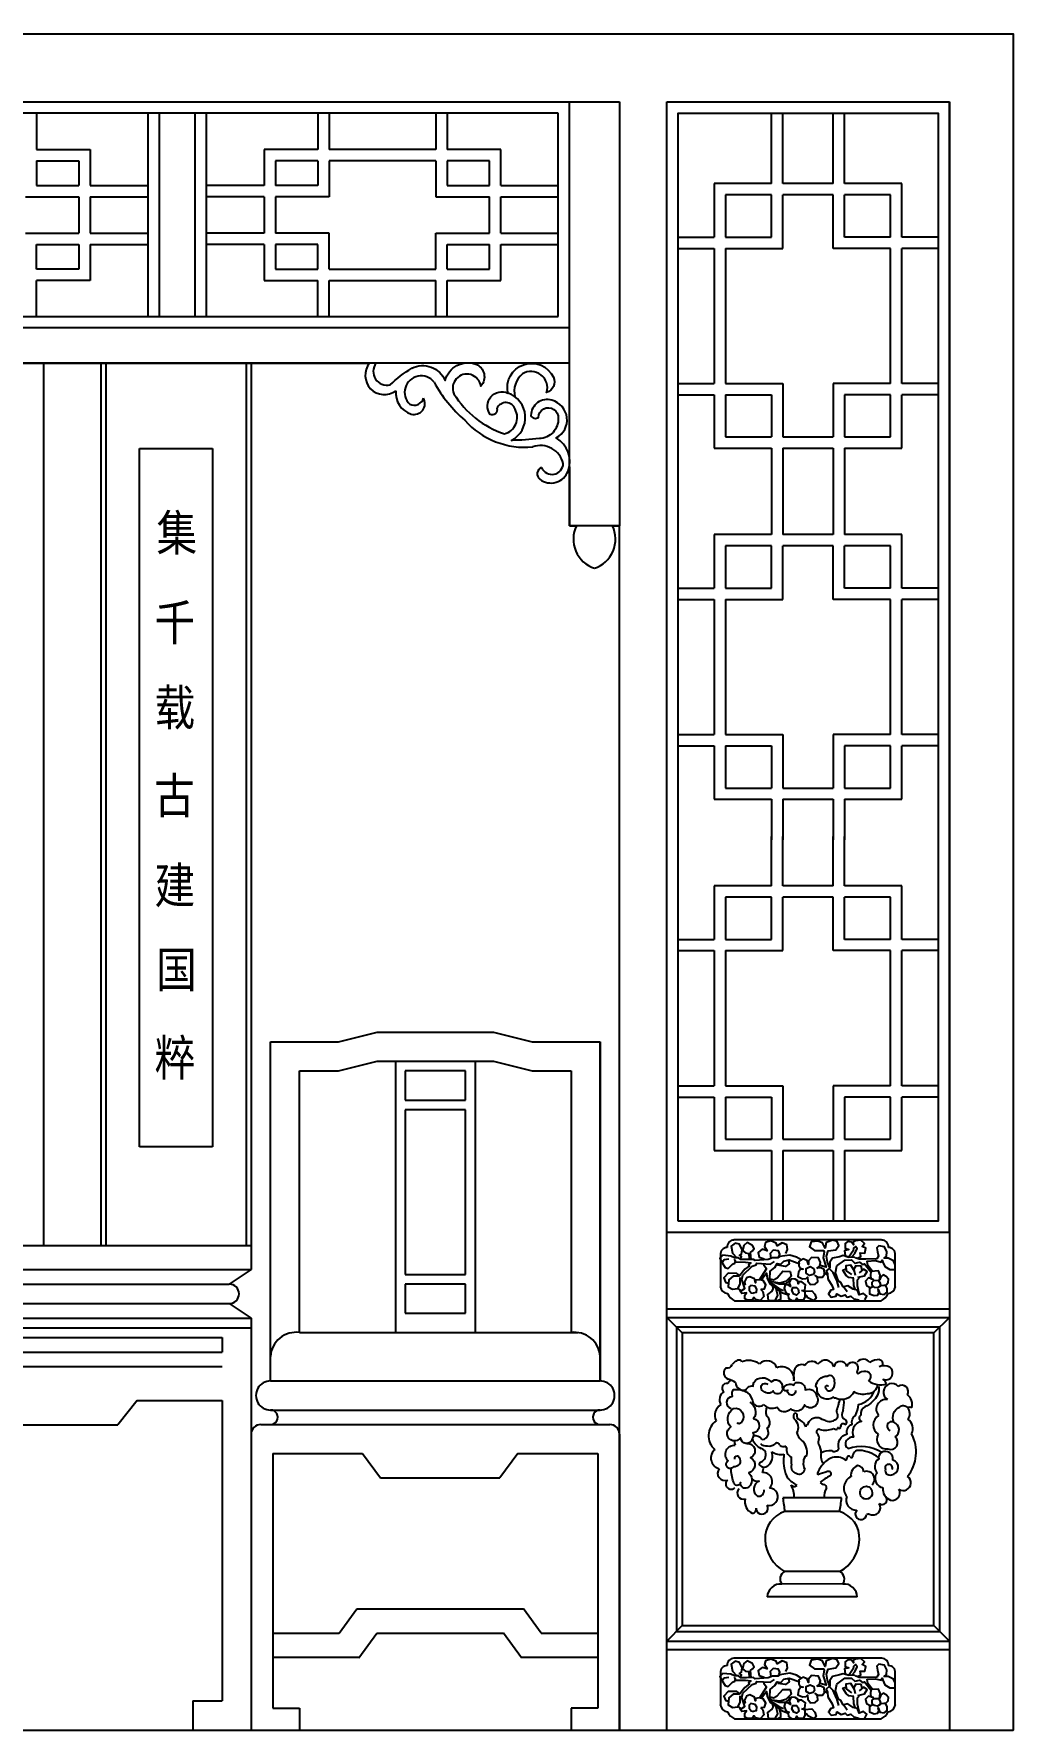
# Model space of a CAD drawing. Extents: x -66030 to 95157, y -13132 to 45879.
# Drawn here: x 87866 to 89992, y -8272 to -4588 of the extents above; entities that cross this region are included whole.
import ezdxf

# ---------------------------------------------------------------- set-up
doc = ezdxf.new("R2010")
doc.units = 0
doc.header["$LTSCALE"] = 100
doc.header["$MEASUREMENT"] = 0
doc.layers.add('立面框架', color=3, linetype='CONTINUOUS')
doc.styles.add('STYLE1', font='txt.shx', dxfattribs={"width": 0.7, "bigfont": 'hztxt.shx'})

msp = doc.modelspace()

# ---------------------------------------------------------------- linework, layer by layer
at = {"layer": '立面框架', "linetype": 'ByBlock'}
for p, q in [((87334.4, -4735.7), (89137.4, -4735.7)), ((89028.4, -5303.6), (89028.4, -4735.7)), ((89137.4, -4735.7), (89137.4, -5656.6)), ((89239.9, -7191.5), (89239.9, -4735.7)), ((89239.9, -4735.7), (89853.8, -4735.7)), ((89853.8, -7191.5), (89853.8, -4735.7)), ((89853.8, -4735.7), (89853.8, -7191.5)), ((89003.8, -4760.2), (87334.4, -4760.2)), ((87871.7, -4760.2), (87871.7, -4839.4)), ((88113.9, -5202.3), (88113.9, -4760.2)), ((88138.5, -5202.3), (88138.5, -4760.2)), ((88215.2, -4760.2), (88215.2, -5202.3)), ((88239.8, -4760.2), (88239.8, -5202.3)), ((88482, -4760.2), (88482, -4839.4)), ((88506.6, -4760.2), (88506.6, -4839.4)), ((88738.6, -4760.2), (88738.6, -4839.4)), ((88763.1, -4760.2), (88763.1, -4839.4)), ((89003.8, -5202.3), (89003.8, -4760.2)), ((89467.6, -4913.4), (89467.6, -4760.2)), ((89492.1, -4913.4), (89492.1, -4760.2)), ((89601.6, -4913.4), (89601.6, -4760.2)), ((89626.1, -4913.4), (89626.1, -4760.2)), ((87871.7, -4839.4), (87987.9, -4839.4)), ((87987.9, -4839.4), (87987.9, -4917.7)), ((88482, -4839.4), (88365.8, -4839.4)), ((88365.8, -4839.4), (88365.8, -4917.7)), ((88738.6, -4839.4), (88506.6, -4839.4)), ((88879.3, -4839.4), (88763.1, -4839.4)), ((88879.3, -4917.7), (88879.3, -4839.4)), ((87871.7, -4863.9), (87963.3, -4863.9)), ((87871.7, -4863.9), (87871.7, -4917.7)), ((87963.3, -4863.9), (87963.3, -4917.7)), ((88482, -4863.9), (88390.4, -4863.9)), ((88390.4, -4863.9), (88390.4, -4917.7)), ((88482, -4863.9), (88482, -4917.7)), ((88738.6, -4863.9), (88506.6, -4863.9)), ((88506.6, -4863.9), (88506.6, -4942.3)), ((88738.6, -4863.9), (88738.6, -4942.3)), ((88763.1, -4863.9), (88763.1, -4917.7)), ((88854.8, -4863.9), (88763.1, -4863.9)), ((88854.8, -4917.7), (88854.8, -4863.9)), ((87871.7, -4917.7), (87963.3, -4917.7)), ((87987.9, -4917.7), (88113.9, -4917.7)), ((88365.8, -4917.7), (88239.8, -4917.7)), ((88482, -4917.7), (88390.4, -4917.7)), ((88763.1, -4917.7), (88854.8, -4917.7)), ((88879.3, -4917.7), (89003.8, -4917.7)), ((89467.6, -4913.4), (89343.2, -4913.4)), ((89343.2, -4913.4), (89343.2, -5029.6)), ((89601.6, -4913.4), (89492.1, -4913.4)), ((89750.5, -4913.4), (89626.1, -4913.4)), ((89750.5, -5029.6), (89750.5, -4913.4)), ((87847.1, -4942.3), (87963.3, -4942.3)), ((87963.3, -4942.3), (87963.3, -5021)), ((87987.9, -4942.3), (87987.9, -5021)), ((87987.9, -4942.3), (88113.9, -4942.3)), ((88365.8, -4942.3), (88239.8, -4942.3)), ((88365.8, -4942.3), (88365.8, -5021)), ((88390.4, -4942.3), (88390.4, -5021)), ((88506.6, -4942.3), (88390.4, -4942.3)), ((88738.6, -4942.3), (88854.8, -4942.3)), ((88854.8, -5021), (88854.8, -4942.3)), ((88879.3, -5021), (88879.3, -4942.3)), ((88879.3, -4942.3), (89003.8, -4942.3)), ((89467.6, -4937.9), (89367.8, -4937.9)), ((89367.8, -4937.9), (89367.8, -5029.6)), ((89467.6, -5029.6), (89467.6, -4937.9)), ((89492.1, -5054.1), (89492.1, -4937.9)), ((89601.6, -4937.9), (89492.1, -4937.9)), ((89601.6, -5054.1), (89601.6, -4937.9)), ((89726, -4937.9), (89626.1, -4937.9)), ((89626.1, -5029.6), (89626.1, -4937.9)), ((89726, -5029.6), (89726, -4937.9)), ((87847.1, -5021), (87963.3, -5021)), ((87871.7, -5099.3), (87871.7, -5045.5)), ((87871.7, -5045.5), (87963.3, -5045.5)), ((87963.3, -5045.5), (87963.3, -5099.3)), ((87987.9, -5021), (88113.9, -5021)), ((87987.9, -5045.5), (87987.9, -5123.9)), ((87987.9, -5045.5), (88113.9, -5045.5)), ((88365.8, -5021), (88239.8, -5021)), ((88365.8, -5045.5), (88239.8, -5045.5)), ((88365.8, -5045.5), (88365.8, -5123.9)), ((88506.6, -5021), (88390.4, -5021)), ((88390.4, -5045.5), (88390.4, -5099.3)), ((88482, -5045.5), (88390.4, -5045.5)), ((88482, -5099.3), (88482, -5045.5)), ((88506.6, -5099.3), (88506.6, -5021)), ((88738.6, -5099.3), (88738.6, -5021)), ((88738.6, -5021), (88854.8, -5021)), ((88763.1, -5099.3), (88763.1, -5045.5)), ((88763.1, -5045.5), (88854.8, -5045.5)), ((88854.8, -5099.3), (88854.8, -5045.5)), ((88879.3, -5021), (89003.8, -5021)), ((88879.3, -5123.9), (88879.3, -5045.5)), ((88879.3, -5045.5), (89003.8, -5045.5)), ((89264.4, -5029.6), (89343.2, -5029.6)), ((89367.8, -5029.6), (89467.6, -5029.6)), ((89726, -5029.6), (89626.1, -5029.6)), ((89829.3, -5029.6), (89750.5, -5029.6)), ((89264.4, -5054.1), (89343.2, -5054.1)), ((89343.2, -5054.1), (89343.2, -5347.5)), ((89367.8, -5054.1), (89492.1, -5054.1)), ((89367.8, -5054.1), (89367.8, -5347.5)), ((89726, -5054.1), (89601.6, -5054.1)), ((89726, -5347.5), (89726, -5054.1)), ((89750.5, -5347.5), (89750.5, -5054.1)), ((89829.3, -5054.1), (89750.5, -5054.1)), ((87963.3, -5099.3), (87871.7, -5099.3)), ((88390.4, -5099.3), (88482, -5099.3)), ((88506.6, -5099.3), (88738.6, -5099.3)), ((88763.1, -5099.3), (88854.8, -5099.3)), ((87987.9, -5123.9), (87871.7, -5123.9)), ((87871.7, -5202.3), (87871.7, -5123.9)), ((88365.8, -5123.9), (88482, -5123.9)), ((88482, -5202.3), (88482, -5123.9)), ((88506.6, -5123.9), (88738.6, -5123.9)), ((88506.6, -5202.3), (88506.6, -5123.9)), ((88738.6, -5202.3), (88738.6, -5123.9)), ((88763.1, -5123.9), (88879.3, -5123.9)), ((88763.1, -5202.3), (88763.1, -5123.9)), ((89028.4, -5226.8), (85481.9, -5226.8)), ((87334.4, -5202.3), (89003.8, -5202.3)), ((89028.4, -5303.6), (85481.9, -5303.6)), ((85915.5, -5303.6), (88594.2, -5303.6)), ((89028.4, -5656.6), (89028.4, -5303.6)), ((89264.4, -5347.5), (89343.2, -5347.5)), ((89264.4, -5372), (89343.2, -5372)), ((89343.2, -5372), (89343.2, -5488.2)), ((89367.8, -5347.5), (89492.1, -5347.5)), ((89367.8, -5372), (89467.6, -5372)), ((89367.8, -5372), (89367.8, -5463.7)), ((89467.6, -5372), (89467.6, -5463.7)), ((89492.1, -5347.5), (89492.1, -5463.7)), ((89726, -5347.5), (89601.6, -5347.5)), ((89601.6, -5347.5), (89601.6, -5463.7)), ((89726, -5372), (89626.1, -5372)), ((89626.1, -5372), (89626.1, -5463.7)), ((89726, -5463.7), (89726, -5372)), ((89829.3, -5347.5), (89750.5, -5347.5)), ((89750.5, -5488.2), (89750.5, -5372)), ((89829.3, -5372), (89750.5, -5372)), ((89343.2, -5488.2), (89467.6, -5488.2)), ((89367.8, -5463.7), (89467.6, -5463.7)), ((89467.6, -5488.2), (89467.6, -5675.8)), ((89492.1, -5463.7), (89601.6, -5463.7)), ((89492.1, -5488.2), (89492.1, -5675.8)), ((89492.1, -5488.2), (89601.6, -5488.2)), ((89601.6, -5488.2), (89601.6, -5675.8)), ((89626.1, -5463.7), (89726, -5463.7)), ((89626.1, -5488.2), (89750.5, -5488.2)), ((89626.1, -5488.2), (89626.1, -5675.8)), ((89028.4, -5528.8), (89028.4, -5656.6)), ((89137.4, -5656.6), (89028.4, -5656.6)), ((89028.4, -5656.6), (89043.7, -5656.6)), ((89122, -5656.6), (89137.4, -5656.6)), ((89137.4, -8272.1), (89137.4, -5656.6)), ((89467.6, -5675.8), (89343.2, -5675.8)), ((89343.2, -5675.8), (89343.2, -5792)), ((89467.6, -5700.3), (89367.8, -5700.3)), ((89367.8, -5700.3), (89367.8, -5792)), ((89467.6, -5792), (89467.6, -5700.3)), ((89601.6, -5675.8), (89492.1, -5675.8)), ((89492.1, -5816.5), (89492.1, -5700.3)), ((89601.6, -5700.3), (89492.1, -5700.3)), ((89601.6, -5816.5), (89601.6, -5700.3)), ((89750.5, -5675.8), (89626.1, -5675.8)), ((89626.1, -5792), (89626.1, -5700.3)), ((89726, -5700.3), (89626.1, -5700.3)), ((89726, -5792), (89726, -5700.3)), ((89750.5, -5792), (89750.5, -5675.8)), ((89264.4, -5792), (89343.2, -5792)), ((89264.4, -5816.5), (89343.2, -5816.5)), ((89343.2, -5816.5), (89343.2, -6109.9)), ((89367.8, -5792), (89467.6, -5792)), ((89367.8, -5816.5), (89367.8, -6109.9)), ((89367.8, -5816.5), (89492.1, -5816.5)), ((89726, -5816.5), (89601.6, -5816.5)), ((89726, -5792), (89626.1, -5792)), ((89726, -6109.9), (89726, -5816.5)), ((89829.3, -5792), (89750.5, -5792)), ((89750.5, -6109.9), (89750.5, -5816.5)), ((89829.3, -5816.5), (89750.5, -5816.5)), ((89264.4, -6109.9), (89343.2, -6109.9)), ((89367.8, -6109.9), (89492.1, -6109.9)), ((89492.1, -6109.9), (89492.1, -6226.1)), ((89726, -6109.9), (89601.6, -6109.9)), ((89601.6, -6109.9), (89601.6, -6226.1)), ((89829.3, -6109.9), (89750.5, -6109.9)), ((89264.4, -6134.4), (89343.2, -6134.4)), ((89343.2, -6134.4), (89343.2, -6250.6)), ((89367.8, -6134.4), (89367.8, -6226.1)), ((89367.8, -6134.4), (89467.6, -6134.4)), ((89467.6, -6134.4), (89467.6, -6226.1)), ((89726, -6134.4), (89626.1, -6134.4)), ((89626.1, -6134.4), (89626.1, -6226.1)), ((89726, -6226.1), (89726, -6134.4)), ((89829.3, -6134.4), (89750.5, -6134.4)), ((89750.5, -6250.6), (89750.5, -6134.4)), ((89343.2, -6250.6), (89467.6, -6250.6)), ((89367.8, -6226.1), (89467.6, -6226.1)), ((89467.6, -6250.6), (89467.6, -6338.3)), ((89492.1, -6226.1), (89601.6, -6226.1)), ((89492.1, -6250.6), (89492.1, -6338.3)), ((89492.1, -6250.6), (89601.6, -6250.6)), ((89601.6, -6250.6), (89601.6, -6338.3)), ((89626.1, -6226.1), (89726, -6226.1)), ((89626.1, -6250.6), (89626.1, -6338.3)), ((89626.1, -6250.6), (89750.5, -6250.6)), ((89467.6, -6438.6), (89467.6, -6331.5)), ((89492.1, -6438.6), (89492.1, -6331.5)), ((89601.6, -6438.6), (89601.6, -6331.5)), ((89626.1, -6438.6), (89626.1, -6331.5)), ((89467.6, -6438.6), (89343.2, -6438.6)), ((89343.2, -6438.6), (89343.2, -6554.8)), ((89601.6, -6438.6), (89492.1, -6438.6)), ((89750.5, -6438.6), (89626.1, -6438.6)), ((89750.5, -6554.8), (89750.5, -6438.6)), ((89467.6, -6463.1), (89367.8, -6463.1)), ((89367.8, -6463.1), (89367.8, -6554.8)), ((89467.6, -6554.8), (89467.6, -6463.1)), ((89492.1, -6579.3), (89492.1, -6463.1)), ((89601.6, -6463.1), (89492.1, -6463.1)), ((89601.6, -6579.3), (89601.6, -6463.1)), ((89626.1, -6554.8), (89626.1, -6463.1)), ((89726, -6463.1), (89626.1, -6463.1)), ((89726, -6554.8), (89726, -6463.1)), ((89264.4, -6554.8), (89343.2, -6554.8)), ((89367.8, -6554.8), (89467.6, -6554.8)), ((89726, -6554.8), (89626.1, -6554.8)), ((89829.3, -6554.8), (89750.5, -6554.8)), ((89264.4, -6579.3), (89343.2, -6579.3)), ((89343.2, -6579.3), (89343.2, -6872.7)), ((89367.8, -6579.3), (89367.8, -6872.7)), ((89367.8, -6579.3), (89492.1, -6579.3)), ((89726, -6579.3), (89601.6, -6579.3)), ((89726, -6872.7), (89726, -6579.3)), ((89750.5, -6872.7), (89750.5, -6579.3)), ((89829.3, -6579.3), (89750.5, -6579.3)), ((89264.4, -6872.7), (89343.2, -6872.7)), ((89367.8, -6872.7), (89492.1, -6872.7)), ((89492.1, -6872.7), (89492.1, -6988.9)), ((89726, -6872.7), (89601.6, -6872.7)), ((89601.6, -6872.7), (89601.6, -6988.9)), ((89829.3, -6872.7), (89750.5, -6872.7)), ((89264.4, -6897.3), (89343.2, -6897.3)), ((89343.2, -6897.3), (89343.2, -7013.4)), ((89367.8, -6897.3), (89367.8, -6988.9)), ((89367.8, -6897.3), (89467.6, -6897.3)), ((89467.6, -6897.3), (89467.6, -6988.9)), ((89726, -6897.3), (89626.1, -6897.3)), ((89626.1, -6897.3), (89626.1, -6988.9)), ((89726, -6988.9), (89726, -6897.3)), ((89829.3, -6897.3), (89750.5, -6897.3)), ((89750.5, -7013.4), (89750.5, -6897.3)), ((89367.8, -6988.9), (89467.6, -6988.9)), ((89492.1, -6988.9), (89601.6, -6988.9)), ((89626.1, -6988.9), (89726, -6988.9)), ((89343.2, -7013.4), (89467.6, -7013.4)), ((89467.6, -7013.4), (89467.6, -7167)), ((89492.1, -7013.4), (89492.1, -7167)), ((89492.1, -7013.4), (89601.6, -7013.4)), ((89601.6, -7013.4), (89601.6, -7167)), ((89626.1, -7013.4), (89626.1, -7167)), ((89626.1, -7013.4), (89750.5, -7013.4)), ((89239.9, -8272.1), (89239.9, -7191.5)), ((89853.8, -7191.5), (89239.9, -7191.5)), ((89706.6, -7207.7), (89385.9, -7207.7)), ((89853.8, -7191.5), (89853.8, -8272.1)), ((89356.3, -7240.1), (89356.3, -7308.5)), ((89736.3, -7308.5), (89736.3, -7240.1)), ((89387.3, -7339.6), (89705.2, -7339.6)), ((89706.6, -8116), (89385.9, -8116)), ((89356.3, -8148.3), (89356.3, -8216.8)), ((89736.3, -8216.8), (89736.3, -8148.3)), ((89387.3, -8247.8), (89705.2, -8247.8))]:
    msp.add_line(p, q, dxfattribs=at)
at = {"layer": '立面框架'}
for p, q in [((87886.7, -5303.6), (87886.7, -7219.5)), ((88011, -5303.6), (88011, -7219.5)), ((88337.4, -5303.6), (88337.4, -7219.5)), ((88095.3, -5488.7), (88253.2, -5488.7)), ((88095.3, -7005.6), (88095.3, -5488.7)), ((88253.2, -5488.7), (88253.2, -7005.6)), ((88379.5, -7513.8), (88379.5, -6777.4)), ((88379.5, -6777.4), (88526.8, -6777.4)), ((88526.8, -6777.4), (88611, -6756.3)), ((88611, -6756.3), (88863.7, -6756.3)), ((88863.7, -6756.3), (88947.9, -6777.4)), ((88947.9, -6777.4), (89095.3, -6777.4)), ((89095.3, -6777.4), (89095.3, -7513.8)), ((89095.3, -7513.8), (89095.3, -6777.4)), ((88442.6, -7408.6), (88442.6, -6840.5)), ((88442.6, -6840.5), (88526.8, -6840.5)), ((88526.8, -6840.5), (88611, -6819.5)), ((88611, -6819.5), (88863.7, -6819.5)), ((88650.9, -6819.5), (88650.9, -7408.6)), ((88671.9, -6840.5), (88671.9, -6903.7)), ((88803.2, -6840.5), (88671.9, -6840.5)), ((88803.2, -6903.7), (88803.2, -6840.5)), ((88824.2, -6819.5), (88824.2, -7408.6)), ((88863.7, -6819.5), (88947.9, -6840.5)), ((88947.9, -6840.5), (89032.1, -6840.5)), ((89032.1, -6840.5), (89032.1, -7408.6)), ((88671.9, -6903.7), (88803.2, -6903.7)), ((88671.9, -6924.7), (88671.9, -7282.3)), ((88803.2, -6924.7), (88671.9, -6924.7)), ((88803.2, -7282.3), (88803.2, -6924.7)), ((88253.2, -7005.6), (88095.3, -7005.6)), ((86172.9, -7219.5), (88337.4, -7219.5)), ((88337.4, -7219.5), (88337.4, -7272.1)), ((86172.9, -7272.1), (88337.4, -7272.1)), ((88337.4, -7272.1), (88290, -7303.7)), ((88671.9, -7282.3), (88803.2, -7282.3)), ((86220.3, -7303.7), (88290, -7303.7)), ((88671.9, -7303.3), (88671.9, -7366.5)), ((88803.2, -7303.3), (88671.9, -7303.3)), ((88803.2, -7366.5), (88803.2, -7303.3)), ((86220.3, -7345.8), (88290, -7345.8)), ((88290, -7345.8), (88337.4, -7377.4)), ((88671.9, -7366.5), (88803.2, -7366.5)), ((86172.9, -7377.4), (88337.4, -7377.4)), ((86172.9, -7398.4), (88337.4, -7398.4)), ((88337.4, -7377.4), (88337.4, -8272.1)), ((89273.6, -7409.4), (89239.9, -7375.7)), ((89239.9, -7375.7), (89239.9, -7375.7)), ((89239.9, -7375.7), (89853.8, -7375.7)), ((89820.2, -7409.4), (89853.8, -7375.7)), ((86236.1, -7419.5), (88274.2, -7419.5)), ((88274.2, -7419.5), (88274.2, -7451)), ((88442.6, -7408.6), (89046.6, -7408.6)), ((89820.2, -7409.4), (89273.6, -7409.4)), ((89273.6, -7409.4), (89273.6, -8045)), ((89820.2, -8045), (89820.2, -7409.4)), ((86236.1, -7451), (88274.2, -7451)), ((86236.1, -7482.6), (88274.2, -7482.6)), ((88379.5, -7513.8), (89095.3, -7513.8)), ((88090, -7556.3), (88047.9, -7608.9)), ((88090, -7556.3), (88274.2, -7556.3)), ((88274.2, -7556.3), (88274.2, -8208.9)), ((88379.5, -7577), (89095.3, -7577)), ((86462.4, -7608.9), (88047.9, -7608.9)), ((88358.4, -7608.6), (89116.3, -7608.6)), ((88337.4, -7629.6), (88337.4, -8272.1)), ((89137.4, -7629.6), (89137.4, -8272.1)), ((88384.7, -7671.7), (88579.5, -7671.7)), ((88384.7, -7671.7), (88384.7, -8224.7)), ((88579.5, -7671.7), (88618, -7724.4)), ((88579.5, -7671.7), (88618, -7724.4)), ((88916.3, -7671.7), (88877.8, -7724.4)), ((88916.3, -7671.7), (89090, -7671.7)), ((89090, -7671.7), (89090, -8224.7)), ((88618, -7724.4), (88877.8, -7724.4)), ((89619.7, -7767.9), (89492.1, -7767.9)), ((89615.2, -7797.3), (89496.6, -7797.3)), ((89624.7, -7954.8), (89489.7, -7954.9)), ((89615.9, -7927.8), (89495.9, -7927.8)), ((89653.7, -7983), (89458.1, -7983)), ((88528.6, -8061.3), (88567.1, -8008.7)), ((88567.1, -8008.7), (88928.7, -8008.7)), ((88967.2, -8061.3), (88928.7, -8008.7)), ((88384.7, -8061.3), (88528.6, -8061.3)), ((88571, -8115.2), (88610.5, -8061.3)), ((88610.5, -8061.3), (88885.3, -8061.3)), ((88924.8, -8115.2), (88885.3, -8061.3)), ((88967.2, -8061.3), (89090, -8061.3)), ((89273.6, -8045), (89239.9, -8078.7)), ((89273.6, -8045), (89820.2, -8045)), ((89820.2, -8045), (89853.8, -8078.7)), ((89239.9, -8078.7), (89853.8, -8078.7)), ((88384.7, -8113.9), (88571.9, -8113.9)), ((88923.9, -8113.9), (89090, -8113.9)), ((88211, -8208.9), (88211, -8272.1)), ((88211, -8208.9), (88274.2, -8208.9)), ((88384.7, -8224.7), (88442.6, -8224.7)), ((88442.6, -8224.7), (88442.6, -8272.1)), ((89032.1, -8224.7), (89032.1, -8272.1)), ((89090, -8224.7), (89032.1, -8224.7)), ((84518.3, -8272.1), (89992, -8272.1))]:
    msp.add_line(p, q, dxfattribs=at)
at = {"layer": '立面框架', "linetype": 'ByBlock'}
msp.add_lwpolyline([(84518.3, -8272.1), (84518.3, -8272.1), (84518.3, -4588.3), (87334.4, -4588.3), (89992, -4588.3), (89992, -8272.1), (89992, -8272.1)], dxfattribs=at)
msp.add_lwpolyline([(89264.4, -7167), (89264.4, -4760.2), (89829.3, -4760.2), (89829.3, -7167)], close=True, dxfattribs=at)
at = {"layer": '立面框架'}
for points in [[(88021.6, -5303.6), (88021.6, -7219.5)], [(88326.8, -5303.6), (88326.8, -7219.5)], [(89400.3, -7248.9), (89401.9, -7243.6), (89398.2, -7241), (89401.9, -7238.4), (89403.4, -7229), (89398.2, -7216.9), (89388.8, -7214.3), (89379.9, -7221.1), (89382.5, -7236.3), (89392.4, -7246.2)], [(89423.5, -7250.1), (89421.8, -7234.7), (89426, -7231.1), (89429.6, -7226.4), (89426, -7219.5), (89414.4, -7213.3), (89407.1, -7219.5), (89404.5, -7230.5), (89411.3, -7235.8), (89417.1, -7236.8), (89419.5, -7250.2)], [(89498.3, -7236.8), (89502.5, -7228.4), (89500.9, -7218), (89490.4, -7213.8), (89479.9, -7220.1), (89477.3, -7214.3), (89466.3, -7209.6), (89454.3, -7213.3), (89452.2, -7221.6), (89457.9, -7231.1), (89447.4, -7227.9), (89438.5, -7234.7), (89440.6, -7245.2), (89451.6, -7248.9)], [(89648.6, -7245.7), (89633.4, -7244.7), (89623, -7241.5), (89615.1, -7244.2), (89599.9, -7247.3), (89594.1, -7256.2), (89594.1, -7268.2), (89588.9, -7255.7), (89586.8, -7242.6), (89590.5, -7231.6), (89607.2, -7229), (89613.5, -7219.5), (89609.9, -7211.2), (89600.4, -7208), (89586.3, -7213.3), (89583.7, -7225.8), (89577.9, -7213.8), (89567.9, -7210.1), (89553.8, -7211.7), (89550.1, -7222.7), (89560.6, -7230.5), (89580, -7230.5), (89581.6, -7234.2), (89579.5, -7246.2), (89585.8, -7266.7), (89573.2, -7263)], [(89653.9, -7247.3), (89661.2, -7243.6), (89660.1, -7235.8), (89670.1, -7236.3), (89672.2, -7225.8), (89664.3, -7221.6), (89669.1, -7215.4), (89661.7, -7208), (89649.7, -7209.6), (89644.4, -7212.7), (89645.5, -7218), (89641.3, -7212.2), (89632.9, -7211.2), (89627.1, -7215.4), (89627.1, -7225.8), (89635.5, -7228.4), (89626.1, -7231.1), (89627.1, -7241.5), (89635, -7244.7)], [(89531.8, -7251), (89521.8, -7244.7), (89507.2, -7240.5), (89485.2, -7243.6), (89481.5, -7246.8), (89469.4, -7246.8), (89460, -7250.4), (89431.7, -7252.5), (89428.1, -7249.9), (89413.4, -7250.4), (89400.8, -7250.4), (89396.1, -7246.2), (89386.7, -7246.2), (89379.3, -7242.6), (89362, -7241), (89355.2, -7247.3), (89360, -7254.1)], [(89374.6, -7249.4), (89364.7, -7251), (89360.5, -7257.2), (89366.8, -7267.2), (89373.6, -7269.3), (89382.5, -7259.9), (89387.7, -7257.8), (89389.3, -7253.6), (89386.1, -7249.9)], [(89389.3, -7255.1), (89410.8, -7255.7), (89422.8, -7257.2), (89417.1, -7261.4), (89419.7, -7263.5), (89409.2, -7271.4), (89398.7, -7285), (89391.9, -7280.3), (89373, -7279.8), (89363.6, -7290.2), (89367.8, -7299.1), (89372.5, -7301.2)], [(89394.5, -7312.7), (89401.3, -7318), (89409.2, -7312.7), (89402.9, -7293.4), (89405, -7283.9), (89425.4, -7264.6), (89434.3, -7262), (89435.4, -7258.3), (89465.3, -7259.9), (89474.2, -7254.1)], [(89493.5, -7318), (89488.3, -7315.9), (89467.9, -7301.7), (89463.7, -7292.3), (89464.2, -7275.6), (89474.7, -7267.2), (89479.9, -7258.8), (89487.8, -7260.4), (89494.1, -7253.6), (89506.1, -7251), (89528.6, -7259.3)], [(89483.6, -7244.2), (89485.7, -7238.4), (89482.5, -7231.6), (89471, -7230), (89464.7, -7236.8), (89466.3, -7247.3)], [(89504.5, -7252.5), (89506.1, -7259.3), (89497.7, -7265.1), (89481.5, -7262.5)], [(89565.8, -7268.8), (89571.6, -7265.1), (89573.7, -7256.7), (89569.5, -7246.8), (89554.3, -7245.7), (89548, -7253.1), (89547.5, -7260.9), (89544.9, -7252.5), (89535.5, -7248.9), (89526.6, -7254.6), (89526.6, -7264), (89528.6, -7268.2), (89536.5, -7270.9), (89530.2, -7271.4), (89526, -7277.7), (89524.5, -7287.1), (89534.4, -7291.8), (89542.8, -7291.3), (89545.4, -7288.1), (89546.5, -7297), (89552.2, -7304.4), (89562.2, -7303.8), (89567.9, -7298.6), (89567.4, -7290.2), (89562.2, -7284.5), (89569, -7288.1), (89577.9, -7288.1), (89582.6, -7281.9), (89581.6, -7271.9), (89574.8, -7268.2), (89565.8, -7268.8)], [(89613, -7297), (89606.7, -7278.7), (89609.3, -7264), (89626.6, -7251.5), (89640.8, -7251), (89648.1, -7257.8), (89658.6, -7255.7), (89664.9, -7260.9), (89669.6, -7259.3), (89683.2, -7276.6)], [(89642.3, -7243.6), (89648.6, -7237.3), (89653.3, -7226.4), (89649.7, -7221.6), (89645.5, -7225.8), (89644.4, -7231.1), (89636, -7243.6)], [(89687.4, -7276.6), (89676.9, -7263), (89674.8, -7253.6), (89693.2, -7252.5), (89705.7, -7255.7), (89707.8, -7251.5), (89709.4, -7255.7), (89713.6, -7265.6), (89724.6, -7271.9), (89736.1, -7271.9), (89735.6, -7261.4), (89732.4, -7253.1), (89720.4, -7247.3), (89712, -7247.3), (89717.3, -7243.1), (89717.8, -7233.2), (89713.1, -7222.7), (89700.5, -7220.6), (89695.8, -7224.8), (89697.9, -7233.7), (89700, -7243.1), (89695.8, -7248.9), (89672.2, -7249.4), (89658.1, -7249.4), (89649.1, -7246.2)], [(89398.2, -7286), (89384.1, -7286), (89374.6, -7293.9), (89373, -7309.1), (89383, -7314.8), (89394, -7313.3), (89399.2, -7303.8), (89399.2, -7289.2)], [(89444.3, -7314.8), (89452.2, -7313.8), (89455.3, -7305.4), (89449.5, -7296), (89440.6, -7293.9), (89432.3, -7294.9), (89432.8, -7300.7), (89430.2, -7292.3), (89420.2, -7287.6), (89412.9, -7290.2), (89408.7, -7298.6), (89410.2, -7304.4), (89408.7, -7303.8), (89407.1, -7302.8)], [(89441.7, -7294.4), (89456.9, -7270.3), (89451.6, -7264), (89451.1, -7259.3)], [(89445.3, -7294.4), (89456.9, -7279.8), (89457.9, -7291.3), (89464.7, -7303.8), (89489.4, -7321.6), (89502.5, -7326.4)], [(89464.7, -7291.8), (89471.5, -7293.9), (89479.4, -7289.7), (89492, -7275.6), (89507.7, -7276.1), (89509.8, -7286), (89498.8, -7297.6), (89485.2, -7301.2), (89467.9, -7298.6)], [(89505.1, -7292.3), (89506.1, -7296.5), (89497.7, -7303.8), (89484.1, -7303.8), (89473.1, -7300.2)], [(89533.9, -7317.5), (89539.7, -7316.4), (89541.2, -7304.9), (89533.4, -7298.6), (89526.6, -7298.6), (89525, -7302.8), (89524.5, -7296.5), (89518.7, -7292.8), (89509.8, -7292.3), (89505.6, -7300.7), (89508.7, -7308.6), (89503.5, -7304.9), (89497.2, -7304.9), (89495.1, -7312.2), (89498.3, -7322.2), (89506.1, -7325.3), (89503.5, -7327.9), (89504, -7334.7), (89511.9, -7339.4), (89520.3, -7338.4), (89522.4, -7333.7), (89525.5, -7337.9), (89537.6, -7337.3), (89540.7, -7332.1), (89540.7, -7320.6), (89532.8, -7317.5)], [(89561.1, -7277.7), (89558, -7282.4), (89550.1, -7284.5), (89542.8, -7279.8), (89542.8, -7269.3), (89551.7, -7265.6), (89559.6, -7269.3), (89561.1, -7277.7)], [(89589.2, -7283.7), (89581, -7278.2)], [(89670.1, -7337.9), (89674.3, -7329.5), (89667.5, -7323.7), (89658.1, -7326.9), (89654.4, -7316.9), (89644.4, -7314.8), (89632.9, -7307), (89623, -7309.1), (89617.7, -7299.7), (89608.3, -7294.4), (89601.5, -7278.2), (89592.6, -7269.3), (89585.8, -7275), (89588.9, -7281.3), (89589.9, -7291.8), (89598.9, -7307), (89602, -7315.4), (89596.2, -7316.9), (89591.5, -7324.8), (89596.8, -7331.6), (89607.8, -7330), (89609.3, -7324.3), (89618.8, -7330), (89627.1, -7326.9), (89631.9, -7331.6), (89639.7, -7329.5), (89646.5, -7335.3), (89657, -7337.9)], [(89646, -7290.8), (89635.5, -7289.2), (89629.2, -7284.5), (89622.4, -7273), (89628.7, -7270.3)], [(89649.7, -7285), (89647.6, -7275.6), (89639.7, -7262.5), (89628.7, -7264), (89629.8, -7274.5), (89640.8, -7282.9)], [(89649.1, -7314.8), (89646, -7306.5), (89645.5, -7290.8)], [(89664.3, -7272.4), (89662.2, -7264.6), (89650.2, -7264), (89646, -7271.4)], [(89657.5, -7323.7), (89653.9, -7307.5), (89653.9, -7293.9), (89660.1, -7287.6)], [(89654.9, -7288.7), (89669.6, -7285.5), (89674.8, -7276.1), (89667.5, -7270.9), (89657.5, -7278.7)], [(89702.1, -7294.9), (89703.6, -7283.9), (89699.4, -7275), (89683.2, -7276.1), (89682.2, -7285), (89683.2, -7291.3), (89687.9, -7293.4), (89678, -7290.2), (89671.7, -7297), (89673.8, -7306.5), (89681.6, -7310.6), (89687.4, -7308.6), (89680.1, -7312.7), (89680.1, -7324.3), (89690, -7328.4), (89698.4, -7327.4), (89700.5, -7322.2), (89698.9, -7315.4), (89702.6, -7324.8), (89712, -7326.4), (89718.8, -7321.1), (89718.8, -7313.3), (89715.7, -7307), (89706.3, -7306.5), (89716.7, -7304.9), (89720.4, -7300.2), (89721.4, -7292.8), (89716.7, -7287.1), (89709.9, -7283.4), (89704.7, -7287.6), (89702.1, -7294.9)], [(89443.3, -7314.8), (89448.5, -7319.5), (89450.6, -7330.5), (89442.7, -7339.4), (89432.3, -7337.3), (89429.1, -7332.6), (89425.4, -7338.4), (89415.5, -7338.4), (89409.7, -7335.8), (89409.2, -7327.4), (89412.9, -7322.2), (89402.9, -7323.7), (89399.2, -7318.5), (89399.2, -7316.9)], [(89428.6, -7322.7), (89434.9, -7321.1), (89435.9, -7314.3), (89431.7, -7308), (89422.3, -7306.5), (89419.2, -7309.6), (89419.2, -7316.4), (89423.3, -7322.2), (89428.1, -7323.2)], [(89469.4, -7308), (89470.5, -7313.8), (89467.9, -7318.5), (89458.4, -7325.8), (89460.5, -7338.9), (89475.2, -7338.9), (89481, -7328.4), (89477.8, -7313.8)], [(89484.1, -7318), (89486.7, -7327.9), (89486.7, -7336.8), (89479.4, -7340), (89474.7, -7338.9)], [(89525, -7314.8), (89527.1, -7322.7), (89521.8, -7327.4), (89516.1, -7325.3), (89511.4, -7317.5), (89513.5, -7310.6), (89521.8, -7310.6), (89525, -7314.8)], [(89539.7, -7319), (89554.8, -7318), (89561.7, -7325.3), (89564.3, -7334.2), (89558, -7338.9), (89546.5, -7333.2), (89543.3, -7328.4), (89540.7, -7330)], [(89608.3, -7294.9), (89613, -7310.6)], [(89623.5, -7308.6), (89631.9, -7319.5)], [(89703.6, -7304.4), (89703.1, -7308), (89697.9, -7311.7), (89691.1, -7310.6), (89686.3, -7305.9), (89686.3, -7299.1), (89690, -7294.9), (89699.4, -7295.5), (89703.6, -7301.7), (89703.4, -7306.2)], [(89239.9, -7357.3), (89853.8, -7357.3)], [(89239.9, -8097.1), (89853.8, -8097.1)], [(89400.3, -8157.1), (89401.9, -8151.9), (89398.2, -8149.2), (89401.9, -8146.6), (89403.4, -8137.2), (89398.2, -8125.2), (89388.8, -8122.5), (89379.9, -8129.3), (89382.5, -8144.5), (89392.4, -8154.5)], [(89423.5, -8158.3), (89421.8, -8143), (89426, -8139.3), (89429.6, -8134.6), (89426, -8127.8), (89414.4, -8121.5), (89407.1, -8127.8), (89404.5, -8138.8), (89411.3, -8144), (89417.1, -8145), (89419.5, -8158.4)], [(89498.3, -8145), (89502.5, -8136.7), (89500.9, -8126.2), (89490.4, -8122), (89479.9, -8128.3), (89477.3, -8122.5), (89466.3, -8117.8), (89454.3, -8121.5), (89452.2, -8129.9), (89457.9, -8139.3), (89447.4, -8136.1), (89438.5, -8143), (89440.6, -8153.4), (89451.6, -8157.1)], [(89483.6, -8152.4), (89485.7, -8146.6), (89482.5, -8139.8), (89471, -8138.2), (89464.7, -8145), (89466.3, -8155.5)], [(89648.6, -8153.9), (89633.4, -8152.9), (89623, -8149.8), (89615.1, -8152.4), (89599.9, -8155.5), (89594.1, -8164.4), (89594.1, -8176.5), (89588.9, -8163.9), (89586.8, -8150.8), (89590.5, -8139.8), (89607.2, -8137.2), (89613.5, -8127.8), (89609.9, -8119.4), (89600.4, -8116.3), (89586.3, -8121.5), (89583.7, -8134.1), (89577.9, -8122), (89567.9, -8118.3), (89553.8, -8119.9), (89550.1, -8130.9), (89560.6, -8138.8), (89580, -8138.8), (89581.6, -8142.4), (89579.5, -8154.5), (89585.8, -8174.9), (89573.2, -8171.2)], [(89653.9, -8155.5), (89661.2, -8151.9), (89660.1, -8144), (89670.1, -8144.5), (89672.2, -8134.1), (89664.3, -8129.9), (89669.1, -8123.6), (89661.7, -8116.3), (89649.7, -8117.8), (89644.4, -8121), (89645.5, -8126.2), (89641.3, -8120.4), (89632.9, -8119.4), (89627.1, -8123.6), (89627.1, -8134.1), (89635.5, -8136.7), (89626.1, -8139.3), (89627.1, -8149.8), (89635, -8152.9)], [(89642.3, -8151.9), (89648.6, -8145.6), (89653.3, -8134.6), (89649.7, -8129.9), (89645.5, -8134.1), (89644.4, -8139.3), (89636, -8151.9)], [(89687.4, -8184.8), (89676.9, -8171.2), (89674.8, -8161.8), (89693.2, -8160.8), (89705.7, -8163.9), (89707.8, -8159.7), (89709.4, -8163.9), (89713.6, -8173.8), (89724.6, -8180.1), (89736.1, -8180.1), (89735.6, -8169.7), (89732.4, -8161.3), (89720.4, -8155.5), (89712, -8155.5), (89717.3, -8151.3), (89717.8, -8141.4), (89713.1, -8130.9), (89700.5, -8128.8), (89695.8, -8133), (89697.9, -8141.9), (89700, -8151.3), (89695.8, -8157.1), (89672.2, -8157.6), (89658.1, -8157.6), (89649.1, -8154.5)], [(89531.8, -8159.2), (89521.8, -8152.9), (89507.2, -8148.7), (89485.2, -8151.9), (89481.5, -8155), (89469.4, -8155), (89460, -8158.7), (89431.7, -8160.8), (89428.1, -8158.1), (89413.4, -8158.7), (89400.8, -8158.7), (89396.1, -8154.5), (89386.7, -8154.5), (89379.3, -8150.8), (89362, -8149.2), (89355.2, -8155.5), (89360, -8162.3)], [(89374.6, -8157.6), (89364.7, -8159.2), (89360.5, -8165.5), (89366.8, -8175.4), (89373.6, -8177.5), (89382.5, -8168.1), (89387.7, -8166), (89389.3, -8161.8), (89386.1, -8158.1)], [(89389.3, -8163.4), (89410.8, -8163.9), (89422.8, -8165.5), (89417.1, -8169.7), (89419.7, -8171.7), (89409.2, -8179.6), (89398.7, -8193.2), (89391.9, -8188.5), (89373, -8188), (89363.6, -8198.4), (89367.8, -8207.3), (89372.5, -8209.4)], [(89394.5, -8221), (89401.3, -8226.2), (89409.2, -8221), (89402.9, -8201.6), (89405, -8192.2), (89425.4, -8172.8), (89434.3, -8170.2), (89435.4, -8166.5), (89465.3, -8168.1), (89474.2, -8162.3)], [(89441.7, -8202.6), (89456.9, -8178.6), (89451.6, -8172.3), (89451.1, -8167.6)], [(89493.5, -8226.2), (89488.3, -8224.1), (89467.9, -8210), (89463.7, -8200.5), (89464.2, -8183.8), (89474.7, -8175.4), (89479.9, -8167), (89487.8, -8168.6), (89494.1, -8161.8), (89506.1, -8159.2), (89528.6, -8167.6)], [(89504.5, -8160.8), (89506.1, -8167.6), (89497.7, -8173.3), (89481.5, -8170.7)], [(89565.8, -8177), (89571.6, -8173.3), (89573.7, -8164.9), (89569.5, -8155), (89554.3, -8153.9), (89548, -8161.3), (89547.5, -8169.1), (89544.9, -8160.8), (89535.5, -8157.1), (89526.6, -8162.8), (89526.6, -8172.3), (89528.6, -8176.5), (89536.5, -8179.1), (89530.2, -8179.6), (89526, -8185.9), (89524.5, -8195.3), (89534.4, -8200), (89542.8, -8199.5), (89545.4, -8196.4), (89546.5, -8205.3), (89552.2, -8212.6), (89562.2, -8212.1), (89567.9, -8206.8), (89567.4, -8198.4), (89562.2, -8192.7), (89569, -8196.4), (89577.9, -8196.4), (89582.6, -8190.1), (89581.6, -8180.1), (89574.8, -8176.5), (89565.8, -8177)], [(89561.1, -8185.9), (89558, -8190.6), (89550.1, -8192.7), (89542.8, -8188), (89542.8, -8177.5), (89551.7, -8173.8), (89559.6, -8177.5), (89561.1, -8185.9)], [(89670.1, -8246.1), (89674.3, -8237.7), (89667.5, -8232), (89658.1, -8235.1), (89654.4, -8225.1), (89644.4, -8223.1), (89632.9, -8215.2), (89623, -8217.3), (89617.7, -8207.9), (89608.3, -8202.6), (89601.5, -8186.4), (89592.6, -8177.5), (89585.8, -8183.3), (89588.9, -8189.5), (89589.9, -8200), (89598.9, -8215.2), (89602, -8223.6), (89596.2, -8225.1), (89591.5, -8233), (89596.8, -8239.8), (89607.8, -8238.2), (89609.3, -8232.5), (89618.8, -8238.2), (89627.1, -8235.1), (89631.9, -8239.8), (89639.7, -8237.7), (89646.5, -8243.5), (89657, -8246.1)], [(89613, -8205.3), (89606.7, -8186.9), (89609.3, -8172.3), (89626.6, -8159.7), (89640.8, -8159.2), (89648.1, -8166), (89658.6, -8163.9), (89664.9, -8169.1), (89669.6, -8167.6), (89683.2, -8184.8)], [(89649.7, -8193.2), (89647.6, -8183.8), (89639.7, -8170.7), (89628.7, -8172.3), (89629.8, -8182.7), (89640.8, -8191.1)], [(89664.3, -8180.6), (89662.2, -8172.8), (89650.2, -8172.3), (89646, -8179.6)], [(89398.2, -8194.3), (89384.1, -8194.3), (89374.6, -8202.1), (89373, -8217.3), (89383, -8223.1), (89394, -8221.5), (89399.2, -8212.1), (89399.2, -8197.4)], [(89444.3, -8223.1), (89452.2, -8222), (89455.3, -8213.6), (89449.5, -8204.2), (89440.6, -8202.1), (89432.3, -8203.2), (89432.8, -8208.9), (89430.2, -8200.5), (89420.2, -8195.8), (89412.9, -8198.4), (89408.7, -8206.8), (89410.2, -8212.6), (89408.7, -8212.1), (89407.1, -8211)], [(89428.6, -8230.9), (89434.9, -8229.3), (89435.9, -8222.5), (89431.7, -8216.2), (89422.3, -8214.7), (89419.2, -8217.8), (89419.2, -8224.6), (89423.3, -8230.4), (89428.1, -8231.4)], [(89445.3, -8202.6), (89456.9, -8188), (89457.9, -8199.5), (89464.7, -8212.1), (89489.4, -8229.9), (89502.5, -8234.6)], [(89464.7, -8200), (89471.5, -8202.1), (89479.4, -8197.9), (89492, -8183.8), (89507.7, -8184.3), (89509.8, -8194.3), (89498.8, -8205.8), (89485.2, -8209.4), (89467.9, -8206.8)], [(89505.1, -8200.5), (89506.1, -8204.7), (89497.7, -8212.1), (89484.1, -8212.1), (89473.1, -8208.4)], [(89533.9, -8225.7), (89539.7, -8224.6), (89541.2, -8213.1), (89533.4, -8206.8), (89526.6, -8206.8), (89525, -8211), (89524.5, -8204.7), (89518.7, -8201.1), (89509.8, -8200.5), (89505.6, -8208.9), (89508.7, -8216.8), (89503.5, -8213.1), (89497.2, -8213.1), (89495.1, -8220.4), (89498.3, -8230.4), (89506.1, -8233.5), (89503.5, -8236.1), (89504, -8242.9), (89511.9, -8247.7), (89520.3, -8246.6), (89522.4, -8241.9), (89525.5, -8246.1), (89537.6, -8245.6), (89540.7, -8240.3), (89540.7, -8228.8), (89532.8, -8225.7)], [(89589.2, -8191.9), (89581, -8186.4)], [(89608.3, -8203.2), (89613, -8218.9)], [(89646, -8199), (89635.5, -8197.4), (89629.2, -8192.7), (89622.4, -8181.2), (89628.7, -8178.6)], [(89649.1, -8223.1), (89646, -8214.7), (89645.5, -8199)], [(89657.5, -8232), (89653.9, -8215.7), (89653.9, -8202.1), (89660.1, -8195.8)], [(89654.9, -8196.9), (89669.6, -8193.7), (89674.8, -8184.3), (89667.5, -8179.1), (89657.5, -8186.9)], [(89702.1, -8203.2), (89703.6, -8192.2), (89699.4, -8183.3), (89683.2, -8184.3), (89682.2, -8193.2), (89683.2, -8199.5), (89687.9, -8201.6), (89678, -8198.4), (89671.7, -8205.3), (89673.8, -8214.7), (89681.6, -8218.9), (89687.4, -8216.8), (89680.1, -8221), (89680.1, -8232.5), (89690, -8236.7), (89698.4, -8235.6), (89700.5, -8230.4), (89698.9, -8223.6), (89702.6, -8233), (89712, -8234.6), (89718.8, -8229.3), (89718.8, -8221.5), (89715.7, -8215.2), (89706.3, -8214.7), (89716.7, -8213.1), (89720.4, -8208.4), (89721.4, -8201.1), (89716.7, -8195.3), (89709.9, -8191.6), (89704.7, -8195.8), (89702.1, -8203.2)], [(89703.6, -8212.6), (89703.1, -8216.2), (89697.9, -8219.9), (89691.1, -8218.9), (89686.3, -8214.2), (89686.3, -8207.3), (89690, -8203.2), (89699.4, -8203.7), (89703.6, -8210), (89703.4, -8214.4)], [(89443.3, -8223.1), (89448.5, -8227.8), (89450.6, -8238.8), (89442.7, -8247.7), (89432.3, -8245.6), (89429.1, -8240.9), (89425.4, -8246.6), (89415.5, -8246.6), (89409.7, -8244), (89409.2, -8235.6), (89412.9, -8230.4), (89402.9, -8232), (89399.2, -8226.7), (89399.2, -8225.1)], [(89469.4, -8216.2), (89470.5, -8222), (89467.9, -8226.7), (89458.4, -8234), (89460.5, -8247.1), (89475.2, -8247.1), (89481, -8236.7), (89477.8, -8222)], [(89484.1, -8226.2), (89486.7, -8236.1), (89486.7, -8245), (89479.4, -8248.2), (89474.7, -8247.1)], [(89525, -8223.1), (89527.1, -8230.9), (89521.8, -8235.6), (89516.1, -8233.5), (89511.4, -8225.7), (89513.5, -8218.9), (89521.8, -8218.9), (89525, -8223.1)], [(89539.7, -8227.2), (89554.8, -8226.2), (89561.7, -8233.5), (89564.3, -8242.4), (89558, -8247.1), (89546.5, -8241.4), (89543.3, -8236.7), (89540.7, -8238.2)], [(89623.5, -8216.8), (89631.9, -8227.8)]]:
    msp.add_lwpolyline(points, dxfattribs=at)
at = {"layer": '立面框架', "linetype": 'ByBlock'}
for points in [[(88608.8, -5303.6, 0.714393), (88639.5, -5350.3, -0.054521), (88686.4, -5314.3, -0.433809), (88758.6, -5340.8, -0.430978), (88825.4, -5305.2, -0.511089), (88836.2, -5353.5, 1.147301), (88777.7, -5370, 0.175818), (88887.3, -5456.8, 0.495061), (88910.7, -5403.5, 0.688323), (88871.1, -5401.7, -0.672259), (88856.3, -5414.6, -0.771078), (88895.1, -5368.3, -0.899645), (88994.1, -5334.1, -0.449117), (88979.1, -5366.8, 0.697657), (88926.5, -5326.8, 0.292783), (88910.3, -5376.4)], [(89025.9, -5537.6, 0.363011), (88999.8, -5465.7, 0.68482), (88990.5, -5383.9, 0.496416), (88944.9, -5417, 0.467951), (88961.4, -5421.1, -1.019778), (89004.4, -5423.2, -0.419687), (88963.3, -5467, -0.028688), (88902.9, -5471.1, 0.655541), (88895.1, -5368.3)]]:
    msp.add_lwpolyline(points, format="xyb", dxfattribs=at)
at = {"layer": '立面框架'}
msp.add_lwpolyline([(89832.8, -7396.7), (89260.9, -7396.7), (89260.9, -8057.7), (89832.8, -8057.7)], close=True, dxfattribs=at)
for points in [[(89411, -7537.5, -0.449217), (89427.9, -7525, -0.082864), (89428.8, -7517, -0.517015), (89466.7, -7516.1, -0.757811), (89490.3, -7527.2, -1.01048), (89470.7, -7535.2, -0.474183), (89451.1, -7536.6, -1.247587), (89459.6, -7521.4)], [(89697.1, -7521.5, -0.410096), (89675.4, -7542.1, -0.210517), (89646.3, -7537.4, -0.410946), (89606.7, -7551.5, -0.259619), (89601.7, -7549.4, -0.529071), (89566.4, -7536.2, 0.309669), (89563.4, -7525.7, -0.366541), (89588.5, -7503.2, -0.687218), (89603.3, -7513.6, -0.236321), (89599.4, -7533, -0.867818), (89585.5, -7524.4, -0.762905), (89589.9, -7526.2)], [(89519.7, -7534.8, -1.24052), (89502.8, -7533.9, -0.833681), (89493.9, -7528.6, -0.410231), (89515.7, -7523.2, -0.41411), (89524.2, -7517.4, -0.493427), (89540.7, -7533.5, -0.522758), (89565.6, -7547.7, -0.96726), (89538.9, -7565.5, -0.578936), (89509.5, -7574.4, -0.553992), (89479.2, -7570.8)], [(89575.3, -7669.4, -0.154764), (89597.9, -7665.2, 0.431056), (89613.8, -7661.2, -0.438389), (89631.5, -7628.9, -0.377048), (89642.3, -7607.9, -0.30331), (89649.8, -7588.7, 0.085941), (89656.6, -7564.9, 0.245573), (89690.7, -7536.1)], [(89700.7, -7526.2, -0.255623), (89686.3, -7558.9, -0.156585), (89671, -7569.4, 0.343358), (89661.3, -7588.2, 0.583367), (89662.7, -7601.7, 0.482918), (89645.6, -7636.2, 0.295925), (89630.1, -7643.5, 0.465148), (89634.2, -7660.5, -0.228587), (89707.2, -7668.7)], [(89425.7, -7639.8, -0.861617), (89400.3, -7637.1, -1.255122), (89379.1, -7613.8, -0.460268), (89384.8, -7573.4, -0.690985), (89403.1, -7602, -0.606526), (89393.1, -7604.9)], [(89420, -7560.1, -0.449102), (89428.6, -7595.2, -0.818607), (89427.2, -7626.7, -0.163834), (89428.1, -7632.9)], [(89733.1, -7603.6, -0.409986), (89745.5, -7570.6, -0.450903), (89762.6, -7571.7)], [(89388, -7683.5, -1.024733), (89397.1, -7679.9, -0.661094), (89384.7, -7700.4, -1.239737), (89373.3, -7687.4, -0.696601), (89388.6, -7653.2)], [(89413.2, -7649.5, -0.86413), (89421.8, -7680.6, -0.715023), (89417.9, -7713.1, -0.377629), (89420.9, -7741.1, -0.83295), (89400, -7734.2, -0.962107), (89385, -7732.9, -0.0893), (89379.7, -7703.7)], [(89424.7, -7726.5, 0.245895), (89440.7, -7731.5, 0.604791), (89437.1, -7764.2, 0.517441), (89451.4, -7750.5)]]:
    msp.add_lwpolyline(points, format="xyb", dxfattribs=at)
msp.add_lwpolyline([(89665, -7767.7, -0.577), (89668.1, -7743.9, -0.493206), (89685.3, -7752.4, -0.776941)], format="xyb", close=True, dxfattribs=at)
at = {"layer": '立面框架', "linetype": 'ByBlock'}
for centre, radius, start, end in [((88626.7, -5330.2), 41.5, 140.2041, 307.2014), ((88706.6, -5366.7), 35.8, 38.2942, 226.0529), ((88699.5, -5368.3), 48, 173.9257, 252.3587), ((88990.4, -5207), 290.3, 208.2748, 229.4076), ((88691.4, -5373.9), 20.9, 242.5461, 345.3285), ((88691, -5391.1), 23.8, 255.2726, 29.9751), ((88932.2, -5311.2), 174.9, 221.6291, 275.5003), ((88966.1, -5532.9), 50.5, 13.2646, 109.7304), ((88990.7, -5520.6), 24.5, 203.1638, 358.3354), ((88973.1, -5543.8), 14.5, 109.9088, 233.0099), ((88988.8, -5524.3), 39.4, 231.8151, 340.2961), ((89104.1, -5685.5), 66.9, 154.4252, 251.5091), ((89061.7, -5685.5), 66.9, 288.4909, 25.5748), ((89386, -7222.7), 14.9, 90.1861, 184.8039), ((89706.6, -7222.7), 14.9, 355.1961, 89.8139), ((89371.2, -7238.8), 14.9, 90.1861, 184.8039), ((89721.4, -7238.8), 14.9, 355.1961, 89.8139), ((89373.6, -7306.8), 17.4, 185.7526, 264.1783), ((89397.6, -7313.8), 27.7, 201.7323, 248.3369), ((89695, -7313.8), 27.7, 291.6631, 338.2677), ((89719, -7306.8), 17.4, 275.8217, 354.2474), ((89371.2, -8147), 14.9, 90.1861, 184.8039), ((89386, -8130.9), 14.9, 90.1861, 184.8039), ((89706.6, -8130.9), 14.9, 355.1961, 89.8139), ((89721.4, -8147), 14.9, 355.1961, 89.8139), ((89373.6, -8215), 17.4, 185.7526, 264.1783), ((89397.6, -8222), 27.7, 201.7323, 248.3369), ((89695, -8222), 27.7, 291.6631, 338.2677), ((89719, -8215), 17.4, 275.8217, 354.2474)]:
    msp.add_arc(centre, radius, start, end, dxfattribs=at)
at = {"layer": '立面框架'}
for centre, radius, start, end in [((88290, -7324.7), 21.1, 270, 90), ((88435.4, -7464.2), 56.1, 82.5421, 176.5663), ((89039.3, -7464.2), 56.1, 3.4337, 97.4579), ((89396.2, -7486.2), 16.2, 107.1344, 150.7799), ((89396.7, -7476.1), 7.5, 32.3594, 134.4922), ((89417.8, -7511.7), 42.3, 56.2463, 110.5045), ((89457.4, -7493.2), 23.2, 19.6907, 133.8591), ((89554.9, -7487.9), 16.7, 37.9904, 152.9349), ((89584.3, -7488.1), 19.3, 15.3817, 147.1467), ((89617, -7485.8), 14.4, 12.3498, 168.8551), ((89643.2, -7486.2), 12.6, 324.601, 164.1708), ((89667, -7484.2), 17.5, 36.5755, 139.6937), ((89700.3, -7500.1), 32.6, 86.7257, 126.1907), ((89699.3, -7477.2), 10, 337.8424, 73.4324), ((88379.5, -7545.4), 31.6, 89.862, 270.138), ((89095.2, -7545.4), 31.6, 269.862, 90.138), ((89377.8, -7496.5), 14.1, 127.7972, 250.8114), ((89371.8, -7474.9), 10.8, 255.7264, 341.9887), ((89381.7, -7522.6), 9.89, 90.6314, 159.8451), ((89364.9, -7548.1), 39.1, 51.6243, 77.8735), ((89490, -7509.6), 26.5, 350.948, 114.07), ((89558.5, -7503.8), 43.5, 163.1891, 193.2995), ((89532.5, -7494.3), 15.9, 61.3798, 168.8716), ((89656.5, -7495), 3.48, 153.7953, 247.3634), ((89669.1, -7515.2), 22, 81.8543, 129.3395), ((89672.2, -7504.4), 11, 302.4394, 89.985), ((89704.6, -7476.6), 45.5, 234.4254, 285.5319), ((89711.8, -7507.8), 27.1, 62.075, 113.5807), ((89715.4, -7496.2), 15.3, 245.3031, 53.4777), ((89701.9, -7523.4), 15.2, 11.334, 61.9466), ((89374.3, -7554.6), 19.9, 121.1214, 212.7095), ((89370.2, -7529.3), 10.3, 77.6549, 232.9387), ((89382.5, -7560.9), 12.8, 91.1495, 256.8749), ((89390.3, -7540.6), 9.33, 129.1381, 199.6397), ((89377.8, -7546.6), 4.7, 341.5412, 37.4069), ((89391.2, -7578), 45.1, 63.9498, 98.6549), ((89406.3, -7516.7), 17.1, 182.3633, 290.6581), ((89403.7, -7558.6), 22.4, 13.4923, 70.9444), ((89728.8, -7538.1), 18.5, 41.3734, 239.7575), ((89750.7, -7537), 13.7, 329.3453, 126.176), ((89746.4, -7565.3), 26.8, 345.1457, 52.7456), ((88379.5, -7592.8), 15.8, 269.7239, 90.2761), ((89095.2, -7592.8), 15.8, 89.7239, 270.2761), ((89371.1, -7588.5), 26.9, 120.4388, 206.5698), ((89440.4, -7554), 15, 177.8956, 312.6065), ((89468.8, -7549), 24.2, 221.343, 295.5108), ((89487.7, -7580.2), 32.6, 161.7092, 197.1253), ((89519.4, -7587.9), 4.19, 42.7109, 192.5252), ((89583.9, -7584.7), 61.5, 180.3229, 190.858), ((89621.2, -7579.6), 12.5, 157.1078, 206.4763), ((89569.3, -7554.8), 45, 333.7638, 352.5549), ((89605.2, -7589.6), 6.47, 316.9972, 43.0028), ((89619.3, -7559.8), 5.41, 94.6663, 188.6857), ((89621.3, -7558.7), 4.95, 46.8393, 120.4963), ((89637.8, -7586.9), 17.5, 149.3709, 212.6775), ((89562.2, -7561.3), 62.8, 344.5601, 5.6301), ((89716.2, -7575.1), 21.3, 81.1034, 220.552), ((89766.8, -7585.1), 14, 67.3135, 107.4496), ((89748, -7584.9), 19.7, 321.5063, 42.1934), ((88358.4, -7629.6), 21.1, 90, 180), ((89116.3, -7629.6), 21.1, 0, 90), ((89370.5, -7632.7), 39.8, 126.0429, 228.4544), ((89447, -7603.9), 17, 307.1479, 55.8313), ((89446.6, -7626.9), 14.3, 348.2775, 41.4702), ((89525, -7590.7), 9.87, 168.7865, 219.3188), ((89502.8, -7614.7), 22.9, 328.7955, 50.792), ((89513.3, -7625.7), 31.2, 23.4901, 70.8207), ((89544.6, -7612.8), 2.79, 85.8195, 190.1373), ((89566.7, -7616.6), 22.9, 80.9168, 163.2956), ((89570.2, -7624.2), 5.39, 69.5708, 223.5821), ((89118.7, -8631.4), 1131.4, 65.655, 66.4714), ((89583.7, -7572.9), 47.8, 255.8698, 292.6982), ((89592.9, -7579.8), 22.2, 249.3473, 320.1059), ((89608.2, -7609.2), 9.79, 231.8932, 280.5968), ((89612.8, -7618.2), 2.91, 94.1748, 193.7031), ((89615.1, -7614.2), 2.73, 202.1977, 5.8427), ((89622.8, -7612), 5.37, 33.4555, 201.1882), ((89624, -7603.1), 6.84, 299.2736, 97.6371), ((89711.8, -7609.4), 23.6, 120.1153, 238.2219), ((89728.2, -7612.1), 9.8, 59.8769, 250.8908), ((89726.6, -7620.2), 17.8, 301.1995, 68.5183), ((89751.8, -7616.9), 22.9, 330.0104, 59.5109), ((89401.3, -7646.3), 14.4, 171.0843, 208.7987), ((89421.6, -7634.5), 6.61, 307.572, 13.6599), ((89462.4, -7625), 39.6, 201.8226, 243.5023), ((89431.2, -7650.5), 17.8, 32.0057, 100.0674), ((89457, -7634.7), 20.4, 227.4867, 275.0382), ((89441.4, -7674.1), 14.1, 7.7934, 76.2498), ((89447.5, -7646.3), 5.42, 91.4937, 103.0531), ((89447, -7627), 13.9, 271.592, 348.6987), ((89461.9, -7633.2), 22, 261.9314, 311.4288), ((89479.7, -7653.3), 4.9, 1.0983, 132.5552), ((89492.4, -7645.7), 10.8, 224.1614, 303.7078), ((89500.9, -7656), 2.79, 151.7498, 267.7997), ((89517.3, -7663.3), 17.1, 164.7205, 244.9114), ((89547.7, -7621.3), 25.8, 191.8821, 234.4039), ((89508.4, -7669.1), 36.2, 349.0491, 47.8624), ((89558.2, -7637.5), 12.5, 345.9477, 49.7307), ((89581.1, -7646.4), 12.3, 151.551, 203.6704), ((89545.8, -7668.4), 29.5, 356.5038, 35.4235), ((89717, -7640.7), 20.9, 147.504, 278.8695), ((89726.2, -7647.3), 15.3, 246.9248, 50.6955), ((89696.3, -7668.2), 85.2, 321.2376, 27.8494), ((89360.7, -7680.8), 24.8, 132.0685, 253.8708), ((89444.7, -7694.2), 4.25, 127.035, 219.7858), ((89450.9, -7688.1), 13, 223.0805, 309.3003), ((89437.5, -7673.5), 17.9, 285.0229, 4.2494), ((89444.3, -7677.3), 25.5, 305.5586, 22.6311), ((89487.2, -7640.8), 33, 234.0876, 283.1261), ((89576.8, -7687.7), 83.3, 175.0819, 206.8218), ((89487.4, -7675.9), 7.87, 323.765, 22.4004), ((89595.4, -7683.3), 85.5, 177.0014, 188.8268), ((89523.9, -7700.9), 13.7, 160.6998, 256.9804), ((89558.9, -7693.9), 22.6, 168.2761, 211.2963), ((89548.9, -7687.2), 12.3, 113.762, 189.5788), ((89610.8, -7727.2), 45, 132.7223, 158.5021), ((89603.6, -7676.8), 29.1, 167.0039, 216.7146), ((89608.6, -7713.3), 34.2, 51.8508, 145.9246), ((89621.8, -7680.9), 9.66, 325.0463, 8.9636), ((89635, -7681.2), 4.07, 37.2494, 153.4489), ((89640.8, -7677.6), 2.79, 204.6053, 340.1611), ((89662.7, -7718.6), 22.8, 112.7703, 186.8873), ((89657.1, -7678.2), 13.7, 84.0869, 181.6023), ((89653.5, -7711.8), 14.2, 3.2383, 88.4446), ((89654.4, -7737), 72.5, 51.3285, 86.7927), ((89711.3, -7699.8), 19.8, 124.1724, 224.602), ((89712.6, -7680.4), 12.8, 114.8814, 193.6879), ((89714.7, -7683.4), 16.5, 352.094, 117.1501), ((89721.4, -7702.4), 7.46, 84.6167, 205.1992), ((89722.2, -7702.8), 7.9, 335.6904, 90.4207), ((89726.5, -7701.3), 16.3, 274.2664, 73.7706), ((89366.4, -7714.4), 15.9, 142.1272, 289.7237), ((89379.5, -7737.7), 11.4, 132.7072, 318.5192), ((89430.4, -7704.3), 19.3, 333.2137, 10.0934), ((89449.5, -7732.5), 19.6, 314.2356, 95.367), ((89666.9, -7533.1), 253, 229.4525, 235.1645), ((89527.8, -7704.7), 11.8, 233.6269, 355.7556), ((89573.7, -7714.8), 6.26, 139.4575, 205.3358), ((89892.5, -8678.5), 1014.3, 107.4249, 108.6556), ((89639.6, -7813.7), 103.8, 115.7031, 129.9457), ((89585.1, -7723.8), 15.9, 220.432, 253.8198), ((89591.2, -7715.8), 5.59, 308.1823, 115.3984), ((89653.3, -7746.8), 28.7, 117.4249, 218.5654), ((89673.7, -7727.3), 17.3, 314.1144, 110.0956), ((89713.3, -7725), 21, 160.1522, 258.8017), ((89754.5, -7766.9), 78.2, 137.1687, 141.2024), ((89724.2, -7708.3), 9.93, 163.62, 290.6911), ((89753.6, -7735.3), 16.5, 235.4935, 56.1473), ((89406, -7757.8), 13, 134.0365, 288.9537), ((89436.9, -7776.3), 27.4, 166.7844, 245.9268), ((89462.2, -7765.4), 18.9, 257.1833, 87.0913), ((89769.4, -7740.3), 278.6, 185.6755, 191.8096), ((89516.8, -7735), 7.97, 215.2795, 314.0215), ((89460.7, -7765.8), 56, 357.8398, 27.8037), ((89580.9, -7744.9), 5.86, 342.2263, 92.6518), ((89625.3, -7768), 44.2, 151.2475, 179.844), ((89342.4, -7740.3), 278.6, 348.1904, 354.3245), ((89651.3, -7772.6), 21.9, 158.705, 272.713), ((89708.2, -7772.5), 10, 227.9856, 41.9457), ((89734.4, -7748.7), 25.4, 172.9508, 250.9409), ((89730.1, -7757), 16.2, 255.5482, 29.9155), ((89424.9, -7792.2), 9.12, 274.9929, 13.8658), ((89446.7, -7790.2), 12.9, 179.3299, 29.0692), ((89514.4, -7855.8), 61.1, 106.8814, 182.8867), ((89597.4, -7855.8), 61.1, 357.1133, 73.1186), ((89661.6, -7802.6), 12.3, 138.6765, 353.2603), ((89680.4, -7821.8), 18.8, 92.332, 110.2607), ((89687.6, -7788.7), 16.4, 240.5395, 32.3293), ((89537.6, -7854.5), 84.3, 183.0174, 240.3953), ((89574.3, -7854.5), 84.3, 299.6047, 356.9826), ((89487.1, -7983.8), 29, 85.0248, 178.3677), ((89504.5, -7944), 18.4, 117.832, 216.2793), ((89607.3, -7944), 18.4, 323.7207, 62.168), ((89624.7, -7983.8), 29, 1.6323, 94.9752)]:
    msp.add_arc(centre, radius, start, end, dxfattribs=at)

# ---------------------------------------------------------------- texts
at = {"layer": '立面框架', "style": 'STYLE1'}
for s, p in [('集', (88131.9, -5719.5)), ('千', (88127.5, -5914.1)), ('载', (88127.5, -6098.8)), ('古', (88126.8, -6290)), ('建', (88127.5, -6485)), ('国', (88131.2, -6667.7)), ('粹', (88127.5, -6859.4))]:
    msp.add_text(s, height=88.4, dxfattribs=at).set_placement(p)

doc.saveas('drawing.dxf')
